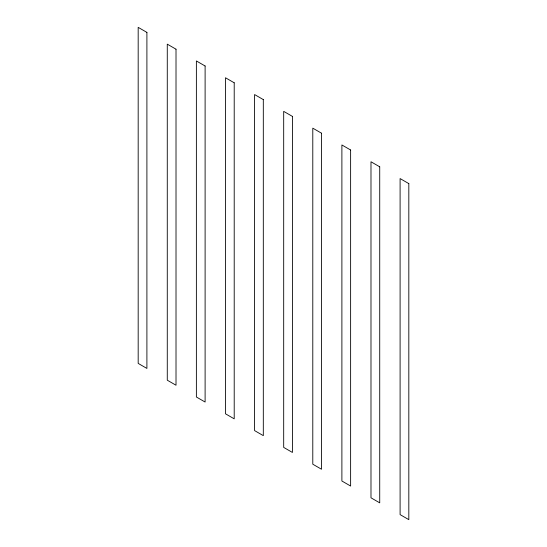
<?xml version="1.0" encoding="UTF-8"?>
<svg xmlns="http://www.w3.org/2000/svg" width="547" height="547" viewBox="0 0 547 547"><rect width="100%" height="100%" fill="white"/><g stroke="black" fill="none" stroke-linecap="round" stroke-linejoin="round"><path stroke-width="0.82" d="M146.904 32.389L138.179 27.35L138.179 363.393L146.904 368.432L146.904 32.389M176.011 49.196L167.279 44.15L167.279 380.192L176.011 385.232L176.011 49.196M205.111 65.996L196.38 60.956L196.38 396.999L205.111 402.038L205.111 65.996M234.212 82.795L225.48 77.756L225.48 413.799L234.212 418.838L234.212 82.795M263.312 99.595L254.581 94.556L254.581 430.598L263.312 435.638L263.312 99.595M292.419 116.402L283.688 111.362L283.688 447.405L292.419 452.444L292.419 116.402M321.52 133.201L312.788 128.162L312.788 464.205L321.52 469.244L321.52 133.201M350.62 150.001L341.889 144.962L341.889 481.004L350.62 486.044L350.62 150.001M379.721 166.808L370.989 161.768L370.989 497.804L379.721 502.85L379.721 166.808M408.821 183.607L400.096 178.568L400.096 514.611L408.821 519.65L408.821 183.607"/></g></svg>
